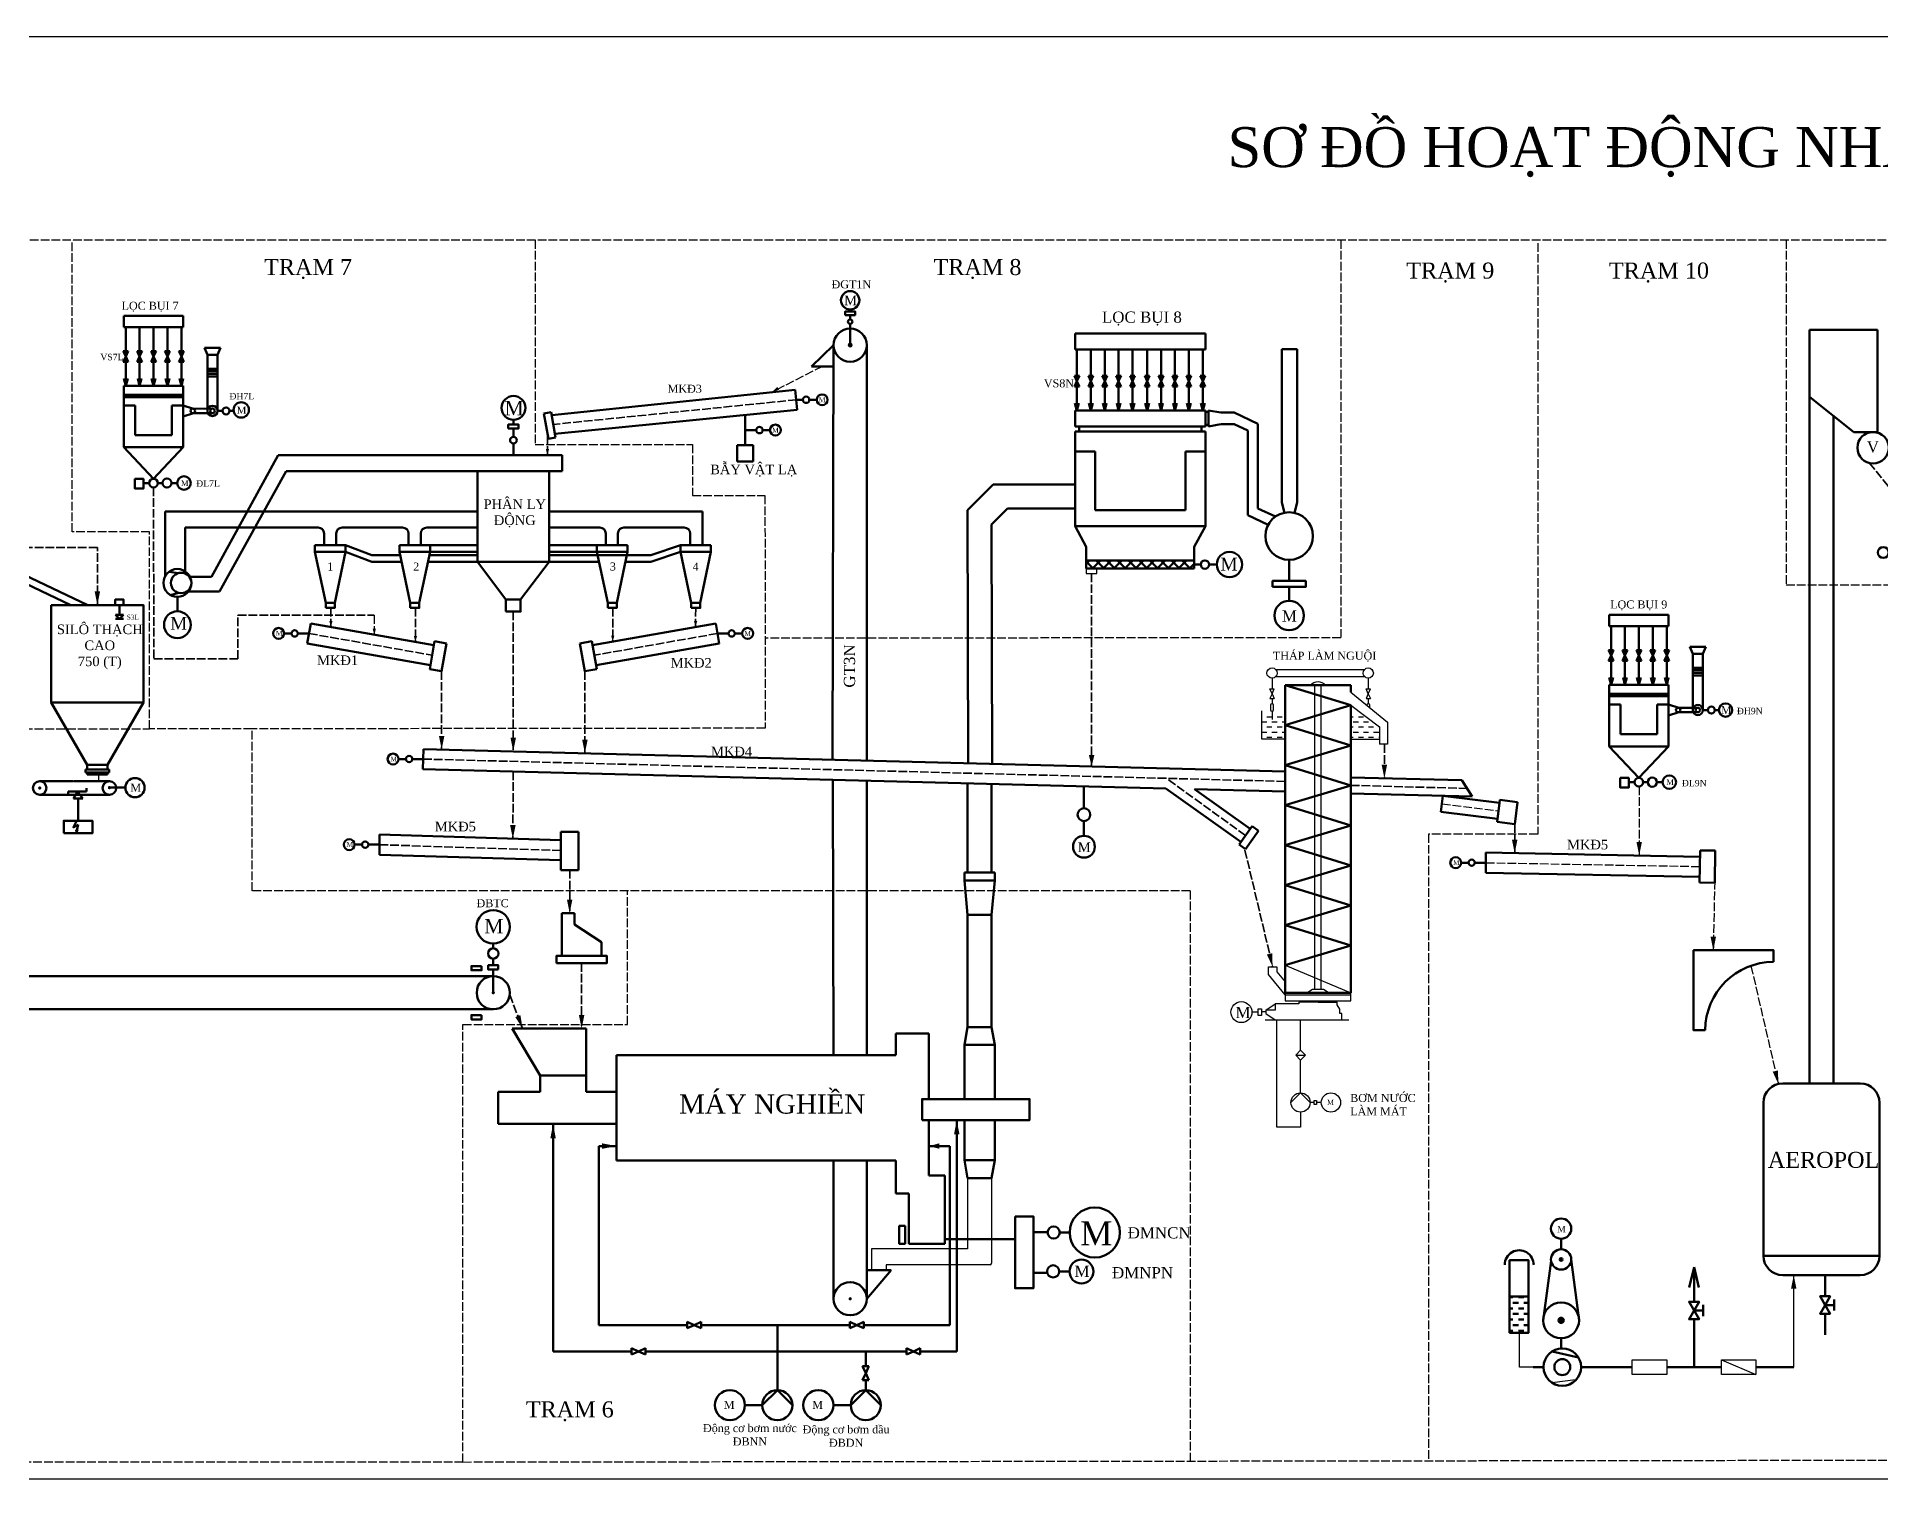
# Model space of a CAD drawing. Header units: millimetres. Extents: x 0 to 356400, y 0 to 90100.
# Drawn here: x 60313 to 175473, y 0 to 90100 of the extents above; entities that cross this region are included whole.
import ezdxf

# ---------------------------------------------------------------- set-up
doc = ezdxf.new("R2010")
doc.units = ezdxf.units.MM
doc.header["$LTSCALE"] = 45
doc.linetypes.add('ACAD_ISO02W100', pattern=[15, 12, -3])
doc.layers.add('ASHADE', color=7, linetype='Continuous')
doc.layers.add('net dam', color=2, linetype='Continuous', lineweight=60)
doc.layers.add('net duc', color=1, linetype='ACAD_ISO02W100', lineweight=35)
doc.styles.add('chu', font='VNTIME.TTF', dxfattribs={"height": 300})

msp = doc.modelspace()

# ---------------------------------------------------------------- hatches: boundary and pattern name
at = {"lineweight": 30}
h = msp.add_hatch(dxfattribs=at)
h.set_pattern_fill('DASH', color=256, scale=100, style=0)
h.paths.add_polyline_path([(138308, 47652), (136842, 47652), (136842, 46224), (138308, 46224)])
h.paths.add_polyline_path([(143330, 47652), (142406, 47652), (142406, 46224), (144198, 46224), (144198, 47005)])
at = {"layer": 'net dam', "linetype": 'Continuous'}
h = msp.add_hatch(dxfattribs=at)
h.set_pattern_fill('ANSI31', color=256, scale=150, style=0)
h.paths.add_polyline_path([(132623, 57387), (125878, 57387), (125878, 56887), (132623, 56887)])
h = msp.add_hatch(dxfattribs=at)
h.set_pattern_fill('ANSI31', color=256, scale=150, angle=90, style=0)
h.paths.add_polyline_path([(132623, 57387), (125878, 57387), (125878, 56887), (132623, 56887)])
at = {"layer": 'net dam'}
for points in [[(155628, 13724, 1), (155456, 13724, 1)], [(155707, 9920, 1), (155376, 9920, 1)]]:
    msp.add_hatch(color=256, dxfattribs=at).paths.add_polyline_path(points)
h = msp.add_hatch(dxfattribs=at)
h.set_pattern_fill('DASH', color=256, scale=110, style=0)
h.set_pattern_definition([(0, (-102.8, -1208.7), (349.25, 349.25), [349.25, -349.25])])
h.paths.add_polyline_path([(153509, 11412), (152327, 11412), (152327, 9147), (153509, 9147)])

# ---------------------------------------------------------------- linework, layer by layer
at = {"color": 1, "linetype": 'Continuous'}
for p, q in [((356400, 90100), (0, 90100)), ((356400, 0), (0, 0))]:
    msp.add_line(p, q, dxfattribs=at)
for p, q in [((133327, 65444), (125174, 65444)), ((125174, 65185), (125174, 65444)), ((137341, 49369), (137621, 49369)), ((137481, 49068), (137341, 49369)), ((137481, 49068), (137341, 48767)), ((137341, 48767), (137621, 48767)), ((137481, 49068), (137621, 49369)), ((137481, 49068), (137621, 48767)), ((143494, 49068), (143354, 49369)), ((143354, 49369), (143634, 49369)), ((143494, 49068), (143354, 48767)), ((143354, 48767), (143634, 48767)), ((143494, 49068), (143634, 49369)), ((143494, 49068), (143634, 48767)), ((62608, 43598), (62638, 43598)), ((140117, 23530), (139864, 23530)), ((140560, 23530), (140249, 23530))]:
    msp.add_line(p, q)
at = {"color": 3, "lineweight": 30}
for p, q in [((137481, 50040), (137481, 49369)), ((137710, 50137), (143265, 50137)), ((137713, 50578), (143262, 50578)), ((143494, 50040), (143494, 49369)), ((137481, 48767), (137481, 48443)), ((137481, 48443), (137481, 48443)), ((137481, 48443), (137481, 48443)), ((143494, 48767), (143494, 48443)), ((143494, 48443), (143494, 48443)), ((143494, 48443), (143494, 48443)), ((136842, 46224), (136842, 47999)), ((137381, 48343), (137381, 48066)), ((137481, 47966), (137481, 47966)), ((137481, 47966), (137481, 47462)), ((137581, 48066), (137581, 48343)), ((143594, 48195), (143594, 48343)), ((138308, 46224), (136842, 46224)), ((142406, 46224), (144198, 46224)), ((137787, 21992), (137787, 28687)), ((139263, 26788), (139263, 28687)), ((139263, 24131), (139263, 26180)), ((139263, 21992), (137787, 21992)), ((139263, 22929), (139263, 21992))]:
    msp.add_line(p, q, dxfattribs=at)
at = {"lineweight": 30}
msp.add_line((138958, 26484), (139567, 26484), dxfattribs=at)
at = {"color": 3}
for p, q in [((139263, 24131), (138662, 23530)), ((139864, 23530), (139263, 24131))]:
    msp.add_line(p, q, dxfattribs=at)
for points in [[(106226, 67899, 0, 202, 0), (106626, 68145, 202, 202, 0)], [(64092, 54604, 0, 340, 0), (64092, 55454, 340, 340, 0)], [(78684, 53227, 0, 202, 0), (78684, 53605, 202, 202, 0)], [(81394, 52749, 0, 202, 0), (81394, 53127, 202, 202, 0)], [(101467, 53227, 0, 202, 0), (101467, 53605, 202, 202, 0)], [(83964, 52296, 0, 202, 0), (83964, 52674, 202, 202, 0)], [(96290, 52314, 0, 202, 0), (96290, 52692, 202, 202, 0)], [(85604, 45581, 0, 340, 0), (85604, 46431, 340, 340, 0)], [(90075, 45464, 0, 340, 0), (90075, 46314, 340, 340, 0)], [(94551, 45347, 0, 340, 0), (94551, 46197, 340, 340, 0)], [(126210, 44518, 0, 340, 0), (126210, 45230, 340, 340, 0)], [(144500, 43785, 0, 340, 0), (144500, 44635, 340, 340, 0)], [(90051, 40006, 0, 340, 0), (90051, 40856, 340, 340, 0)], [(152642, 39103, 0, 340, 0), (152642, 39953, 340, 340, 0)], [(160421, 38954, 0, 340, 0), (160421, 39804, 340, 340, 0)], [(93600, 35354, 0, 340, 0), (93600, 36204, 340, 340, 0)], [(165050, 33041, 0, 340, 0), (165050, 33891, 340, 340, 0)], [(137516, 32005, 0, 340, 0), (137325, 32811, 340, 340, 0)], [(90660, 28148, 0, 340, 0), (90363, 28928, 340, 340, 0)], [(94348, 28148, 0, 340, 0), (94348, 28998, 340, 340, 0)], [(169113, 24687, 0, 340, 0), (168926, 25493, 340, 340, 0)], [(92565, 22190, 0, 340, 0), (92565, 22190, 340, 340, 0)], [(92565, 22190, 0, 340, 0), (92565, 21292, 340, 340, 0)], [(117783, 22435, 0, 340, 0), (117783, 21536, 340, 340, 0)], [(96523, 20807, 0, 340, 0), (95624, 20807, 340, 340, 0)], [(116037, 20807, 0, 340, 0), (116697, 20807, 340, 340, 0)], [(170074, 12746, 0, 340, 0), (170074, 11896, 340, 340, 0)]]:
    msp.add_lwpolyline(points, format="xyseb")
at = {"lineweight": 30}
for points in [[(139263, 26180), (139567, 26484), (139263, 26788), (138958, 26484)], [(140117, 23655), (140249, 23655), (140249, 23410), (140117, 23410)]]:
    msp.add_lwpolyline(points, close=True, dxfattribs=at)
at = {"color": 3, "lineweight": 30}
for centre in [(137481, 50359), (143494, 50359)]:
    msp.add_circle(centre, 319, dxfattribs=at)
for centre in [(139263, 23530), (141161, 23530)]:
    msp.add_circle(centre, 601)
for centre, start, end in [((137481, 48343), 90, 180), ((137481, 48343), 0, 90), ((143494, 48343), 90, 171.25817), ((143494, 48343), 0, 90), ((137481, 48066), 180, 270), ((137481, 48066), 270, 0)]:
    msp.add_arc(centre, 100, start, end, dxfattribs=at)
at = {"layer": 'ASHADE', "linetype": 'ACAD_ISO02W100'}
for p, q in [((352020, 77400), (47440, 77400)), ((62510, 59170), (62510, 77400)), ((91450, 77400), (91450, 64630)), ((141780, 77400), (141780, 52580)), ((154080, 77210), (154080, 40290)), ((169600, 77400), (169600, 55870)), ((91450, 64630), (101270, 64630)), ((101270, 64630), (101270, 61440)), ((101270, 61440), (105800, 61440)), ((105800, 61440), (105821, 46909)), ((67360, 59170), (62510, 59170)), ((67360, 46870), (67360, 59170)), ((169600, 55870), (176580, 55870)), ((141780, 52567), (105813, 52528)), ((47350, 46870), (67360, 46870)), ((73760, 46870), (67360, 46870)), ((105804, 46909), (73760, 46870)), ((73760, 36750), (73760, 46870)), ((154080, 40290), (147260, 40290)), ((147260, 40290), (147260, 1120)), ((132370, 36750), (73760, 36750)), ((97220, 28400), (97220, 36750)), ((132370, 36750), (132370, 1070)), ((86930, 1070), (86930, 28400)), ((86930, 28400), (97220, 28400)), ((86930, 1070), (328300, 1388)), ((86954, 1070), (494, 1070))]:
    msp.add_line(p, q, dxfattribs=at)
at = {"layer": 'net dam'}
for p, q in [((69456, 72680), (65750, 72680)), ((65750, 72680), (65750, 72112)), ((69456, 72112), (69456, 72680)), ((111125, 72949), (111125, 73070)), ((111125, 72448), (111125, 72721)), ((65750, 72112), (65750, 71967)), ((65750, 71967), (69456, 71967)), ((65866, 71967), (65866, 68308)), ((66735, 71967), (66735, 68308)), ((67603, 71967), (67603, 68308)), ((68471, 71967), (68471, 68308)), ((69339, 71967), (69339, 68308)), ((69456, 72112), (69456, 71967)), ((69456, 71967), (69456, 72112)), ((111125, 72164), (111125, 70919)), ((125174, 71572), (133327, 71572)), ((125174, 71572), (125174, 70572)), ((133327, 71572), (133327, 70572)), ((175309, 71799), (171059, 71799)), ((171059, 71799), (171059, 67617)), ((175309, 65414), (175309, 71799)), ((65866, 70137), (65712, 70468)), ((65712, 70468), (66020, 70468)), ((65866, 70137), (66020, 70468)), ((66735, 70137), (66581, 70468)), ((66581, 70468), (66888, 70468)), ((66735, 70137), (66888, 70468)), ((67603, 70137), (67449, 70468)), ((67449, 70468), (67757, 70468)), ((67603, 70137), (67757, 70468)), ((68471, 70137), (68317, 70468)), ((68317, 70468), (68625, 70468)), ((68471, 70137), (68625, 70468)), ((69339, 70137), (69185, 70468)), ((69185, 70468), (69493, 70468)), ((69339, 70137), (69493, 70468)), ((70967, 70236), (70785, 70682)), ((71788, 70682), (70785, 70682)), ((71606, 70236), (71788, 70682)), ((110089, 70844), (108710, 69515)), ((110027, 44942), (110089, 70844)), ((112161, 44886), (112161, 70844)), ((125174, 70572), (133327, 70572)), ((125290, 70572), (125290, 66767)), ((126159, 70572), (126159, 66767)), ((127027, 70572), (127027, 66767)), ((127895, 70572), (127895, 66767)), ((128763, 70572), (128763, 66767)), ((129680, 70572), (129680, 66767)), ((130548, 70572), (130548, 66767)), ((131416, 70572), (131416, 66767)), ((132285, 70572), (132285, 66767)), ((133153, 70572), (133153, 66767)), ((138092, 64097), (138092, 70587)), ((138092, 70587), (139042, 70587)), ((139042, 70587), (139042, 64522)), ((65866, 70137), (65712, 69807)), ((65712, 69807), (66020, 69807)), ((65866, 70137), (66020, 69807)), ((66735, 70137), (66581, 69807)), ((66581, 69807), (66888, 69807)), ((66735, 70137), (66888, 69807)), ((67603, 70137), (67449, 69807)), ((67449, 69807), (67757, 69807)), ((67603, 70137), (67757, 69807)), ((68471, 70137), (68317, 69807)), ((68317, 69807), (68625, 69807)), ((68471, 70137), (68625, 69807)), ((69339, 70137), (69185, 69807)), ((69185, 69807), (69493, 69807)), ((69339, 70137), (69493, 69807)), ((70967, 66732), (70967, 70236)), ((70967, 70236), (71606, 70236)), ((70967, 69372), (71606, 69372)), ((70967, 69212), (71606, 69212)), ((71606, 66732), (71606, 70236)), ((108710, 69515), (110089, 69515)), ((65866, 68308), (65746, 68759)), ((65750, 68308), (65750, 67740)), ((69456, 68308), (65750, 68308)), ((65866, 68308), (65986, 68759)), ((66735, 68308), (66614, 68759)), ((66735, 68308), (66855, 68759)), ((67603, 68308), (67483, 68759)), ((67603, 68308), (67723, 68759)), ((68471, 68308), (68351, 68759)), ((68471, 68308), (68591, 68759)), ((69339, 68308), (69219, 68759)), ((69339, 68308), (69459, 68759)), ((69456, 67740), (69456, 68308)), ((70967, 69052), (71606, 69052)), ((70967, 68892), (71606, 68892)), ((107695, 68051), (92477, 66476)), ((107695, 68051), (107822, 66802)), ((125290, 68597), (125137, 68927)), ((125137, 68927), (125444, 68927)), ((125290, 68597), (125137, 68266)), ((125137, 68266), (125444, 68266)), ((125290, 68597), (125444, 68927)), ((125290, 68597), (125444, 68266)), ((126159, 68597), (126005, 68927)), ((126005, 68927), (126312, 68927)), ((126159, 68597), (126005, 68266)), ((126005, 68266), (126312, 68266)), ((126159, 68597), (126312, 68927)), ((126159, 68597), (126312, 68266)), ((127027, 68597), (126873, 68927)), ((126873, 68927), (127181, 68927)), ((127027, 68597), (126873, 68266)), ((126873, 68266), (127181, 68266)), ((127027, 68597), (127181, 68927)), ((127027, 68597), (127181, 68266)), ((127895, 68597), (127741, 68927)), ((127741, 68927), (128049, 68927)), ((127895, 68597), (127741, 68266)), ((127741, 68266), (128049, 68266)), ((127895, 68597), (128049, 68927)), ((127895, 68597), (128049, 68266)), ((128763, 68597), (128610, 68927)), ((128610, 68927), (128917, 68927)), ((128763, 68597), (128610, 68266)), ((128610, 68266), (128917, 68266)), ((128763, 68597), (128917, 68927)), ((128763, 68597), (128917, 68266)), ((129680, 68597), (129526, 68927)), ((129526, 68927), (129834, 68927)), ((129680, 68597), (129526, 68266)), ((129526, 68266), (129834, 68266)), ((129680, 68597), (129834, 68927)), ((129680, 68597), (129834, 68266)), ((130548, 68597), (130394, 68927)), ((130394, 68927), (130702, 68927)), ((130548, 68597), (130394, 68266)), ((130394, 68266), (130702, 68266)), ((130548, 68597), (130702, 68927)), ((130548, 68597), (130702, 68266)), ((131416, 68597), (131263, 68927)), ((131263, 68927), (131570, 68927)), ((131416, 68597), (131263, 68266)), ((131263, 68266), (131570, 68266)), ((131416, 68597), (131570, 68927)), ((131416, 68597), (131570, 68266)), ((132285, 68597), (132131, 68927)), ((132131, 68927), (132438, 68927)), ((132285, 68597), (132131, 68266)), ((132131, 68266), (132438, 68266)), ((132285, 68597), (132438, 68927)), ((132285, 68597), (132438, 68266)), ((133153, 68597), (132999, 68927)), ((132999, 68927), (133307, 68927)), ((133153, 68597), (132999, 68266)), ((132999, 68266), (133307, 68266)), ((133153, 68597), (133307, 68927)), ((133153, 68597), (133307, 68266)), ((69456, 67740), (65750, 67740)), ((65750, 67740), (69456, 67740)), ((65750, 67740), (65750, 67594)), ((65750, 67594), (69456, 67594)), ((65750, 67072), (65750, 67594)), ((65750, 64462), (65750, 67072)), ((65750, 67072), (66462, 67072)), ((66462, 67072), (66462, 65222)), ((68743, 67072), (68743, 65222)), ((68743, 67072), (69456, 67072)), ((69456, 67594), (69456, 67740)), ((69456, 67072), (69456, 67594)), ((69456, 64462), (69456, 67072)), ((69456, 67072), (70097, 66867)), ((70097, 66867), (71287, 66874)), ((107822, 66802), (92676, 65310)), ((107759, 67427), (108175, 67427)), ((108573, 67427), (109033, 67427)), ((125290, 66767), (125170, 67218)), ((125290, 66767), (125410, 67218)), ((126159, 66767), (126039, 67218)), ((126159, 66767), (126279, 67218)), ((127027, 66767), (126907, 67218)), ((127027, 66767), (127147, 67218)), ((127895, 66767), (127775, 67218)), ((127895, 66767), (128015, 67218)), ((128763, 66767), (128643, 67218)), ((128763, 66767), (128883, 67218)), ((129680, 66767), (129560, 67218)), ((129680, 66767), (129800, 67218)), ((130548, 66767), (130428, 67218)), ((130548, 66767), (130668, 67218)), ((131416, 66767), (131296, 67218)), ((131416, 66767), (131537, 67218)), ((132285, 66767), (132165, 67218)), ((132285, 66767), (132405, 67218)), ((133153, 66767), (133033, 67218)), ((133153, 66767), (133273, 67218)), ((171059, 24718), (171059, 67617)), ((171059, 67617), (173821, 65414)), ((69456, 66392), (70097, 66597)), ((70097, 66597), (71287, 66590)), ((71606, 66732), (71913, 66732)), ((72349, 66732), (72604, 66732)), ((90090, 65877), (90090, 66175)), ((90092, 65119), (90090, 65642)), ((91996, 66572), (92440, 66650)), ((104571, 66482), (104572, 64583)), ((125174, 66767), (125174, 65767)), ((125174, 66767), (133327, 66767)), ((129563, 66767), (125174, 66767)), ((125174, 65767), (133327, 65767)), ((125425, 65767), (125425, 65444)), ((133270, 66767), (129563, 66767)), ((133076, 65767), (133076, 65444)), ((133327, 66767), (133327, 65767)), ((133327, 66767), (133327, 66667)), ((133327, 66667), (133509, 66667)), ((133327, 65767), (133327, 65867)), ((133327, 65867), (133509, 65867)), ((133509, 66767), (133509, 65767)), ((133509, 66767), (134286, 66629)), ((133509, 65767), (134286, 65905)), ((135109, 66629), (134286, 66629)), ((134302, 65908), (135125, 65908)), ((135109, 66629), (136603, 65933)), ((135125, 65908), (135970, 65514)), ((136603, 65933), (136603, 60638)), ((172559, 24718), (172559, 66421)), ((66462, 65222), (68743, 65222)), ((90082, 64692), (90082, 63967)), ((92717, 65077), (92274, 64999)), ((104072, 63583), (104072, 64583)), ((104072, 64583), (104572, 64583)), ((104571, 65533), (105256, 65533)), ((104572, 64583), (105072, 64583)), ((105072, 64583), (105072, 63583)), ((105654, 65533), (106114, 65533)), ((133327, 65444), (125174, 65444)), ((125174, 65444), (125174, 63935)), ((133327, 65444), (133327, 65185)), ((133327, 65444), (133327, 63935)), ((135970, 65514), (135970, 60212)), ((139042, 64522), (139042, 61009)), ((173821, 65414), (175309, 65414)), ((67603, 62500), (65750, 64462)), ((65750, 64462), (69456, 64462)), ((67603, 62500), (69456, 64462)), ((71224, 56371), (75398, 63967)), ((93131, 63967), (75398, 63967)), ((93131, 62959), (93131, 63967)), ((105072, 63583), (104072, 63583)), ((125174, 64194), (125174, 62683)), ((126424, 64194), (125174, 64194)), ((126424, 64194), (126424, 62683)), ((133327, 64194), (132077, 64194)), ((132077, 62683), (132077, 64194)), ((133327, 62683), (133327, 64194)), ((138092, 64097), (138092, 61009)), ((67330, 62227), (66966, 62227)), ((67876, 62227), (68156, 62227)), ((68725, 62227), (69076, 62227)), ((71720, 55446), (75898, 62959)), ((75898, 62959), (87835, 62959)), ((87835, 59124), (87835, 62959)), ((92315, 62959), (87835, 62959)), ((92315, 57299), (92315, 62959)), ((92315, 62959), (93131, 62959)), ((125174, 62683), (125174, 59529)), ((126424, 62683), (126424, 60529)), ((132077, 60529), (132077, 62683)), ((133327, 59529), (133327, 62683)), ((120063, 62141), (118463, 60541)), ((120063, 62141), (125174, 62141)), ((68328, 56407), (68328, 60456)), ((68328, 60456), (74930, 60456)), ((73134, 60456), (87835, 60456)), ((92315, 60456), (101892, 60456)), ((101892, 60456), (101892, 58353)), ((118463, 60541), (118495, 44720)), ((120963, 60641), (119963, 59641)), ((120963, 60641), (125174, 60641)), ((126424, 60529), (132077, 60529)), ((135970, 60212), (137241, 59620)), ((136603, 60638), (137693, 60130)), ((138250, 60371), (138092, 61009)), ((138883, 60371), (139042, 61009)), ((69588, 56706), (69588, 59448)), ((69588, 59448), (73987, 59448)), ((72222, 59448), (77881, 59448)), ((78259, 59070), (78259, 58353)), ((79015, 59070), (79015, 58353)), ((79393, 59448), (83161, 59448)), ((83539, 59070), (83539, 58353)), ((83539, 59070), (83539, 58353)), ((84295, 59070), (84295, 58353)), ((84673, 59448), (87835, 59448)), ((87835, 59124), (87835, 57299)), ((95478, 59448), (92315, 59448)), ((92315, 59124), (92315, 57299)), ((95856, 59070), (95856, 58352)), ((96612, 59070), (96612, 58352)), ((100758, 59448), (96990, 59448)), ((101136, 59070), (101136, 58353)), ((119963, 59641), (119988, 44681)), ((125174, 59529), (133327, 59529)), ((125174, 59529), (125878, 58246)), ((133327, 59529), (132623, 58246)), ((77683, 58353), (77683, 57938)), ((79596, 58353), (77684, 58353)), ((78357, 54752), (77684, 57930)), ((77684, 57930), (79596, 57930)), ((79596, 57930), (78923, 54752)), ((79596, 58346), (79596, 57930)), ((79596, 58341), (81240, 57730)), ((79596, 57930), (81240, 57299)), ((83006, 57730), (81240, 57730)), ((82964, 58353), (82964, 57938)), ((84876, 58353), (82964, 58353)), ((83637, 54752), (82964, 57930)), ((82964, 57930), (84876, 57930)), ((84876, 57930), (84203, 54752)), ((84834, 57730), (87835, 57730)), ((84876, 58346), (84876, 57930)), ((84876, 58346), (87835, 58346)), ((84876, 57930), (87835, 57930)), ((92315, 58346), (95304, 58346)), ((92315, 57930), (95305, 57928)), ((92315, 57730), (98672, 57730)), ((95304, 58352), (95304, 57936)), ((97217, 58352), (95305, 58352)), ((95977, 54750), (95305, 57928)), ((95305, 57928), (97217, 57928)), ((97217, 57928), (96544, 54750)), ((97217, 58344), (97217, 57928)), ((98672, 57730), (100515, 58353)), ((98672, 57299), (100516, 57930)), ((100515, 58353), (100515, 57938)), ((102428, 58353), (100516, 58353)), ((101188, 54752), (100516, 57930)), ((100516, 57930), (102428, 57930)), ((102428, 57930), (101755, 54752)), ((102428, 58346), (102428, 57930)), ((125878, 58246), (125878, 57387)), ((132623, 58246), (132623, 57387)), ((57238, 57566), (63494, 54604)), ((57238, 57068), (62442, 54604)), ((69159, 56606), (68585, 56671)), ((81240, 57299), (83098, 57299)), ((84743, 57299), (85098, 57299)), ((85098, 57299), (88082, 57299)), ((87835, 57299), (92315, 57299)), ((89620, 54952), (87835, 57299)), ((92315, 57299), (90530, 54952)), ((92068, 57299), (95438, 57299)), ((97083, 57299), (98672, 57299)), ((125878, 57387), (132623, 57387)), ((125878, 57387), (125878, 56887)), ((125878, 56887), (132623, 56887)), ((132623, 57387), (132623, 56887)), ((132623, 57137), (133023, 57137)), ((133545, 57137), (134032, 57137)), ((138550, 57428), (138550, 56114)), ((69156, 55368), (68656, 55231)), ((69780, 55446), (71720, 55446)), ((69839, 56371), (71224, 56371)), ((138550, 55735), (138550, 54873)), ((65472, 54604), (65472, 53997)), ((69094, 55101), (69094, 54215)), ((65472, 53997), (65222, 53997)), ((65222, 53997), (65472, 53752)), ((65222, 53752), (65722, 53752)), ((65472, 53997), (65722, 53997)), ((65472, 53752), (65722, 53997)), ((77424, 53449), (77206, 52213)), ((77424, 53449), (85117, 52092)), ((102727, 53449), (95033, 52092)), ((102727, 53449), (102945, 52213)), ((162254, 53995), (158547, 53995)), ((158547, 53995), (158547, 53428)), ((158547, 53428), (158547, 53282)), ((158547, 53282), (162254, 53282)), ((158664, 53282), (158664, 49623)), ((159532, 53282), (159532, 49623)), ((160400, 53282), (160400, 49623)), ((161269, 53282), (161269, 49623)), ((162137, 53282), (162137, 49623)), ((162254, 53428), (162254, 53995)), ((162254, 53428), (162254, 53282)), ((162254, 53282), (162254, 53428)), ((76218, 52831), (75757, 52831)), ((77300, 52831), (76615, 52831)), ((77206, 52213), (84899, 50856)), ((85905, 52209), (85161, 52340)), ((94245, 52209), (94990, 52340)), ((102945, 52213), (95251, 50856)), ((102836, 52831), (103521, 52831)), ((103918, 52831), (104379, 52831)), ((163765, 51551), (163583, 51997)), ((164586, 51997), (163583, 51997)), ((164404, 51551), (164586, 51997)), ((158664, 51452), (158510, 51783)), ((158510, 51783), (158818, 51783)), ((158664, 51452), (158510, 51122)), ((158510, 51122), (158818, 51122)), ((158664, 51452), (158818, 51783)), ((158664, 51452), (158818, 51122)), ((159532, 51452), (159378, 51783)), ((159378, 51783), (159686, 51783)), ((159532, 51452), (159378, 51122)), ((159378, 51122), (159686, 51122)), ((159532, 51452), (159686, 51783)), ((159532, 51452), (159686, 51122)), ((160400, 51452), (160247, 51783)), ((160247, 51783), (160554, 51783)), ((160400, 51452), (160247, 51122)), ((160247, 51122), (160554, 51122)), ((160400, 51452), (160554, 51783)), ((160400, 51452), (160554, 51122)), ((161269, 51452), (161115, 51783)), ((161115, 51783), (161422, 51783)), ((161269, 51452), (161115, 51122)), ((161115, 51122), (161422, 51122)), ((161269, 51452), (161422, 51783)), ((161269, 51452), (161422, 51122)), ((162137, 51452), (161983, 51783)), ((161983, 51783), (162291, 51783)), ((162137, 51452), (161983, 51122)), ((161983, 51122), (162291, 51122)), ((162137, 51452), (162291, 51783)), ((162137, 51452), (162291, 51122)), ((163765, 48047), (163765, 51551)), ((163765, 51551), (164404, 51551)), ((163765, 50688), (164404, 50688)), ((164404, 48047), (164404, 51551)), ((85599, 50472), (84854, 50603)), ((94551, 50472), (95296, 50603)), ((138308, 49603), (138308, 30386)), ((142406, 49603), (138308, 49603)), ((138308, 49603), (142406, 48341)), ((142406, 49172), (142406, 49603)), ((158664, 49623), (158544, 50074)), ((158547, 49623), (158547, 49056)), ((162254, 49623), (158547, 49623)), ((158664, 49623), (158784, 50074)), ((159532, 49623), (159412, 50074)), ((159532, 49623), (159652, 50074)), ((160400, 49623), (160280, 50074)), ((160400, 49623), (160521, 50074)), ((161269, 49623), (161149, 50074)), ((161269, 49623), (161389, 50074)), ((162137, 49623), (162017, 50074)), ((162137, 49623), (162257, 50074)), ((162254, 49056), (162254, 49623)), ((163765, 50528), (164404, 50528)), ((163765, 50368), (164404, 50368)), ((163765, 50208), (164404, 50208)), ((61216, 48516), (63464, 44617)), ((66969, 48516), (64721, 44617)), ((162254, 49056), (158547, 49056)), ((158547, 49056), (162254, 49056)), ((158547, 49056), (158547, 48910)), ((158547, 48910), (162254, 48910)), ((158547, 48388), (158547, 48910)), ((158547, 45777), (158547, 48388)), ((158547, 48388), (159260, 48388)), ((159260, 48388), (159260, 46537)), ((161541, 48388), (161541, 46537)), ((161541, 48388), (162254, 48388)), ((162254, 48910), (162254, 49056)), ((162254, 48388), (162254, 48910)), ((162254, 45777), (162254, 48388)), ((162254, 48388), (162894, 48183)), ((142406, 48341), (138308, 47103)), ((142406, 30386), (142406, 48341)), ((162254, 47707), (162894, 47912)), ((162894, 48183), (164084, 48189)), ((162894, 47912), (164084, 47906)), ((164404, 48047), (164711, 48047)), ((165146, 48047), (165402, 48047)), ((138308, 47103), (142406, 45841)), ((159260, 46537), (161541, 46537)), ((83370, 44984), (82909, 44984)), ((84452, 44984), (83767, 44984)), ((84463, 45611), (84436, 44358)), ((84463, 45611), (138308, 44201)), ((142406, 45841), (138308, 44603)), ((158547, 45777), (162254, 45777)), ((160400, 43815), (158547, 45777)), ((160400, 43815), (162254, 45777)), ((64092, 44329), (63352, 44329)), ((63352, 44329), (63352, 44154)), ((64092, 44154), (63352, 44154)), ((63464, 44617), (64721, 44617)), ((63464, 44617), (63464, 44329)), ((63464, 44011), (63464, 44154)), ((63464, 44011), (64721, 44011)), ((64092, 44329), (64833, 44329)), ((64092, 44154), (64833, 44154)), ((64721, 44617), (64721, 44329)), ((64721, 44011), (64721, 44154)), ((64833, 44329), (64833, 44154)), ((84436, 44358), (130843, 43142)), ((138308, 44603), (142406, 43341)), ((142406, 43840), (149331, 43659)), ((60490, 43598), (61825, 43598)), ((60490, 42751), (61825, 42751)), ((61825, 43598), (62608, 43598)), ((61825, 42751), (62608, 42751)), ((63419, 42966), (62276, 42966)), ((62276, 42966), (62276, 42752)), ((62597, 42523), (62856, 42966)), ((62608, 42751), (62638, 42751)), ((62638, 43598), (64846, 43598)), ((62638, 42751), (64846, 42751)), ((62838, 42751), (62808, 42751)), ((62842, 42751), (62871, 42751)), ((62856, 42966), (63175, 42523)), ((63419, 43175), (63419, 42966)), ((65847, 43198), (64847, 43198)), ((110089, 26481), (110050, 43687)), ((112161, 26481), (112161, 43632)), ((118463, 43467), (118463, 37906)), ((119963, 43427), (119963, 37906)), ((125731, 43276), (125731, 41907)), ((130843, 43142), (135538, 39805)), ((132635, 43096), (136118, 40620)), ((132635, 43096), (138308, 42947)), ((142406, 43341), (138308, 42103)), ((142406, 42840), (149978, 42641)), ((148158, 42689), (148032, 41697)), ((151697, 42240), (148158, 42689)), ((149978, 42641), (149331, 43659)), ((160127, 43542), (159764, 43542)), ((160674, 43542), (160953, 43542)), ((161522, 43542), (161874, 43542)), ((62597, 42523), (63175, 42523)), ((62886, 41131), (62886, 42523)), ((138308, 42103), (142406, 40841)), ((138308, 42103), (142406, 40841)), ((151572, 41248), (148032, 41697)), ((151547, 41055), (151697, 42240)), ((151697, 42240), (151722, 42432)), ((151722, 42432), (152817, 42294)), ((152817, 42294), (152642, 40917)), ((62778, 41070), (62589, 40697)), ((62589, 40697), (62887, 40896)), ((62774, 40566), (62854, 40548)), ((62782, 40407), (62774, 40566)), ((62887, 40896), (62782, 40407)), ((62782, 40407), (62854, 40548)), ((93048, 38708), (93048, 40430)), ((94152, 40430), (93048, 40430)), ((94152, 40430), (94152, 38053)), ((125731, 41112), (125731, 40190)), ((136233, 40783), (135422, 39642)), ((136637, 40496), (135826, 39355)), ((136233, 40783), (136637, 40496)), ((142406, 40841), (138308, 39603)), ((142406, 40841), (138308, 39603)), ((151547, 41055), (152642, 40917)), ((80628, 39636), (80167, 39636)), ((81710, 39636), (81025, 39636)), ((81719, 40263), (81719, 39008)), ((93048, 39913), (81719, 40263)), ((135422, 39642), (135826, 39355)), ((138308, 39603), (142406, 38341)), ((138308, 39603), (142406, 38341)), ((164219, 39281), (164186, 37265)), ((164219, 39281), (165174, 39263)), ((165174, 39263), (165135, 37245)), ((81719, 39008), (93048, 38658)), ((93048, 38708), (93048, 38053)), ((93048, 38053), (94152, 38053)), ((142406, 38340), (138308, 37101)), ((149758, 38510), (149298, 38510)), ((150841, 38510), (150156, 38510)), ((150841, 39137), (164212, 38881)), ((150841, 39137), (150841, 37882)), ((118463, 37906), (118263, 37906)), ((118263, 37906), (118263, 37406)), ((118263, 37406), (120163, 37406)), ((118263, 37406), (118463, 35243)), ((118463, 37906), (119963, 37906)), ((119963, 37906), (120163, 37906)), ((120163, 37406), (119963, 35243)), ((120163, 37906), (120163, 37406)), ((138308, 37101), (142406, 35840)), ((150841, 37882), (164193, 37624)), ((164186, 37265), (165135, 37245)), ((142406, 35841), (138308, 34603)), ((93111, 32691), (93111, 35354)), ((93111, 35354), (93906, 35354)), ((93906, 35354), (93906, 34649)), ((95586, 33553), (93906, 34649)), ((118463, 35243), (118463, 28235)), ((118463, 35243), (119963, 35243)), ((119963, 35243), (119963, 28235)), ((138308, 34603), (142406, 33341)), ((88826, 33162), (88826, 33460)), ((95586, 32691), (95586, 33553)), ((88826, 32513), (88826, 32100)), ((92773, 32691), (93111, 32691)), ((95923, 32691), (95586, 32691)), ((142406, 33341), (138308, 32103)), ((21572, 31422), (63767, 31422)), ((63767, 31422), (88826, 31422)), ((88826, 31835), (88826, 30386)), ((138308, 30386), (142406, 30386)), ((21572, 29350), (63767, 29350)), ((63767, 29350), (88826, 29350)), ((91762, 25208), (90011, 28148)), ((90011, 28148), (94626, 28148)), ((94626, 28148), (94626, 25208)), ((113980, 27834), (116037, 27834)), ((113980, 26481), (113980, 27834)), ((116037, 27834), (116037, 23745)), ((118463, 28235), (118263, 27128)), ((118463, 28235), (119963, 28235)), ((120163, 27128), (119963, 28235)), ((118263, 27128), (120163, 27128)), ((118263, 27128), (118263, 23745)), ((120163, 23745), (120163, 27128)), ((113980, 26481), (96523, 26481)), ((96523, 26481), (96523, 19900)), ((91762, 24190), (89136, 24190)), ((89136, 24190), (89136, 22190)), ((94626, 25208), (91762, 25208)), ((91762, 25208), (91762, 24190)), ((94626, 24190), (94626, 25208)), ((96523, 24190), (94626, 24190)), ((170782, 24718), (169384, 24718)), ((170782, 24718), (172836, 24718)), ((172836, 24718), (174233, 24718)), ((168184, 23518), (168184, 13946)), ((175433, 23518), (175433, 13946)), ((96523, 22190), (89136, 22190)), ((92565, 7983), (92565, 22190)), ((116037, 22435), (116037, 18976)), ((117783, 7983), (117783, 22435)), ((118263, 22435), (118263, 19919)), ((120163, 19919), (120163, 22435)), ((96523, 20807), (95421, 20807)), ((95421, 20807), (95421, 20662)), ((117357, 20807), (116037, 20807)), ((117357, 9625), (117357, 20807)), ((95421, 9625), (95421, 20662)), ((96523, 19900), (113980, 19900)), ((110089, 11269), (110089, 19900)), ((112161, 11269), (112161, 19900)), ((113980, 17843), (113980, 19900)), ((118263, 19919), (120163, 19919)), ((120163, 19919), (118263, 19919)), ((118263, 19919), (118463, 18812)), ((119963, 18812), (120163, 19919)), ((116037, 18976), (117035, 18976)), ((117035, 18976), (117035, 16093)), ((119963, 18812), (118463, 18812)), ((114783, 17843), (113980, 17843)), ((114783, 14703), (114783, 17843)), ((117035, 16093), (117035, 14703)), ((117035, 14993), (121433, 14993)), ((122577, 15428), (123460, 15428)), ((124219, 15413), (124839, 15410)), ((155542, 15014), (155542, 14358)), ((117035, 14703), (114783, 14703)), ((168184, 13946), (175433, 13946)), ((112161, 11269), (113680, 13063)), ((113680, 13063), (112161, 13063)), ((122577, 12887), (123443, 12887)), ((124190, 12976), (124825, 12974)), ((154423, 9920), (154910, 13642)), ((156661, 9920), (156176, 13724)), ((163848, 13238), (163549, 11970)), ((163848, 11081), (163848, 13238)), ((163848, 13238), (164147, 11970)), ((169384, 12746), (172036, 12746)), ((174233, 12746), (171582, 12746)), ((153509, 11412), (152327, 11412)), ((163848, 10537), (164408, 10537)), ((164408, 10537), (164408, 10882)), ((164408, 10537), (164408, 10191)), ((172036, 10878), (172596, 10878)), ((172596, 10878), (172596, 11224)), ((172596, 10878), (172596, 10532)), ((95421, 9625), (100947, 9625)), ((101376, 9625), (100947, 9825)), ((100947, 9425), (100947, 9825)), ((101376, 9625), (100947, 9425)), ((101376, 9625), (101806, 9825)), ((101376, 9625), (101806, 9425)), ((101806, 9425), (101806, 9825)), ((101806, 9625), (111113, 9625)), ((106576, 9625), (106576, 5560)), ((111543, 9625), (111113, 9825)), ((111113, 9425), (111113, 9825)), ((111543, 9625), (111113, 9425)), ((111543, 9625), (111973, 9825)), ((111543, 9625), (111973, 9425)), ((111973, 9425), (111973, 9825)), ((111973, 9625), (117357, 9625)), ((163848, 9992), (163848, 7000)), ((97899, 7983), (97469, 8183)), ((97469, 7783), (97469, 8183)), ((97899, 7983), (98328, 8183)), ((98328, 7783), (98328, 8183)), ((115072, 7983), (114643, 8183)), ((114643, 7783), (114643, 8183)), ((115072, 7983), (115502, 8183)), ((115502, 7783), (115502, 8183)), ((155542, 8801), (155542, 8170)), ((97469, 7983), (92565, 7983)), ((97899, 7983), (97469, 7783)), ((97899, 7983), (98328, 7783)), ((111953, 7983), (98328, 7983)), ((112100, 6617), (111900, 7047)), ((111900, 7047), (112300, 7047)), ((111953, 7983), (114643, 7983)), ((112100, 7047), (112100, 7983)), ((112100, 6617), (112300, 7047)), ((115072, 7983), (114643, 7783)), ((115072, 7983), (115502, 7783)), ((115502, 7983), (117783, 7983)), ((154446, 7000), (153791, 7000)), ((154977, 7980), (156628, 7590)), ((159982, 7000), (156788, 7000)), ((165554, 7000), (162142, 7000)), ((170074, 7000), (167714, 7000)), ((112100, 6617), (111900, 6188)), ((111900, 6188), (112300, 6188)), ((112100, 6617), (112300, 6188)), ((112100, 5560), (112100, 6188)), ((105637, 4621), (104550, 4621)), ((106576, 5560), (105637, 4621)), ((107516, 4621), (106576, 5560)), ((111161, 4621), (110074, 4621))]:
    msp.add_line(p, q, dxfattribs=at)
at = {"layer": 'net dam', "lineweight": 30}
for p, q in [((125878, 56887), (125878, 56574)), ((125878, 56574), (126543, 56574)), ((126543, 56574), (126543, 56887)), ((140157, 30601), (140157, 49603)), ((140557, 30601), (140557, 49603)), ((144703, 45906), (144198, 45906)), ((137251, 31517), (137251, 32005)), ((137251, 32005), (137782, 32005)), ((138308, 30263), (137251, 31517)), ((137782, 32005), (137782, 31697)), ((137782, 31697), (138308, 31070)), ((138308, 32103), (142406, 30386)), ((138308, 30386), (138308, 29887)), ((138308, 30263), (142406, 30263)), ((139657, 30386), (140014, 30601)), ((140157, 30386), (139657, 30386)), ((140014, 30601), (140157, 30601)), ((140157, 30601), (140706, 30601)), ((140706, 30601), (141046, 30386)), ((142406, 29887), (142406, 30386)), ((136607, 29174), (136222, 29174)), ((137085, 29187), (136813, 29187)), ((137085, 29287), (137685, 29687)), ((137685, 29287), (137085, 29287)), ((137085, 29287), (137085, 29087)), ((137085, 29087), (137685, 28687)), ((139157, 29687), (137685, 29687)), ((137685, 29687), (137685, 29287)), ((138308, 29887), (142406, 29887)), ((139557, 29787), (139157, 29787)), ((139157, 29787), (139157, 29687)), ((140357, 29787), (139557, 29787)), ((140357, 29787), (141557, 29787)), ((141557, 29639), (141557, 29787)), ((141719, 29367), (141557, 29639)), ((141719, 29086), (141719, 29367)), ((141832, 29086), (141719, 29086)), ((141832, 28687), (141832, 29086)), ((137045, 28687), (142283, 28687)), ((170074, 7000), (170074, 12746)), ((152936, 7000), (152936, 9147)), ((153791, 7000), (152936, 7000)), ((165554, 7462), (167714, 6537)), ((154985, 6031), (156448, 6231))]:
    msp.add_line(p, q, dxfattribs=at)
at = {"layer": 'net dam', "color": 2, "lineweight": 30}
for p, q in [((142406, 49172), (144703, 47282)), ((142406, 48341), (144198, 47005)), ((144703, 47282), (144703, 45906)), ((144198, 47005), (144198, 45906)), ((118463, 18812), (118463, 14384)), ((119963, 18812), (119963, 13494)), ((118463, 14384), (112466, 14384)), ((112466, 14384), (112466, 13063)), ((119863, 13394), (113371, 13394)), ((113371, 13394), (113371, 13063))]:
    msp.add_line(p, q, dxfattribs=at)
at = {"layer": 'net dam', "linetype": 'Continuous'}
for p, q in [((172036, 12746), (172036, 11423)), ((172036, 10333), (172036, 9010)), ((112100, 5560), (111161, 4621)), ((112100, 5560), (113039, 4621))]:
    msp.add_line(p, q, dxfattribs=at)
at = {"layer": 'net dam'}
for points in [[(110820, 72721), (111430, 72721), (111430, 72949), (110820, 72949)], [(89768, 65642), (90413, 65642), (90413, 65877), (89768, 65877)], [(66435, 62487), (66966, 62487), (66966, 61884), (66435, 61884)], [(137514, 55735), (139587, 55735), (139587, 56114), (137514, 56114)], [(61216, 54604), (66969, 54604), (66969, 48516), (61216, 48516)], [(65213, 54604), (65731, 54604), (65731, 54944), (65213, 54944)], [(78357, 54428), (78923, 54428), (78923, 54752), (78357, 54752)], [(83637, 54428), (84203, 54428), (84203, 54752), (83637, 54752)], [(89620, 54195), (90530, 54195), (90530, 54952), (89620, 54952)], [(95977, 54426), (96544, 54426), (96544, 54750), (95977, 54750)], [(101188, 54428), (101755, 54428), (101755, 54752), (101188, 54752)], [(159232, 43803), (159764, 43803), (159764, 43199), (159232, 43199)], [(61992, 40349), (63780, 40349), (63780, 41131), (61992, 41131)], [(92773, 32241), (95923, 32241), (95923, 32691), (92773, 32691)], [(88094, 32054), (87462, 32054), (87462, 31788), (88094, 31788)], [(89142, 31835), (88510, 31835), (88510, 32100), (89142, 32100)], [(88094, 28987), (87462, 28987), (87462, 28722), (88094, 28722)], [(115618, 22435), (122335, 22435), (122335, 23745), (115618, 23745)], [(121433, 16414), (122577, 16414), (122577, 11928), (121433, 11928)], [(114555, 15821), (114195, 15821), (114195, 14703), (114555, 14703)], [(152327, 9147), (153509, 9147), (153509, 13678), (152327, 13678)], [(163848, 10537), (164162, 11081), (163533, 11081)], [(163848, 10537), (164162, 9992), (163533, 9992)], [(172036, 10878), (172350, 11423), (171721, 11423)], [(172036, 10878), (172350, 10333), (171721, 10333)]]:
    msp.add_lwpolyline(points, close=True, dxfattribs=at)
for points, const_width in [([(111050, 70844, 1), (111200, 70844, 1)], 150), ([(60440, 43175, 1), (60540, 43175, 1)], 100), ([(64797, 43198, 1), (64897, 43198, 1)], 100), ([(88776, 30386, 1), (88876, 30386, 1)], 100), ([(111075, 11269, 1), (111175, 11269, 1)], 100)]:
    msp.add_lwpolyline(points, format="xyb", close=True, dxfattribs=dict(at, const_width=const_width))
for points in [[(91996, 66572), (92274, 64999)], [(92440, 66650), (92717, 65077)], [(85161, 52340), (84854, 50603)], [(85905, 52209), (85599, 50472)], [(94245, 52209), (94551, 50472)], [(94990, 52340), (95296, 50603)], [(168817, 32310), (168817, 33041), (163817, 33041), (163817, 28041), (164549, 28041)]]:
    msp.add_lwpolyline(points, dxfattribs=at)
msp.add_lwpolyline([(92213, 63967, 0, 202, 0), (92213, 64345, 202, 202, 0)], format="xyseb", dxfattribs=at)
at = {"layer": 'net dam', "lineweight": 30}
for points in [[(136607, 29388), (136813, 29388), (136813, 28960), (136607, 28960)], [(159982, 7462), (162142, 7462), (162142, 6537), (159982, 6537)], [(165554, 7462), (167714, 7462), (167714, 6537), (165554, 6537)]]:
    msp.add_lwpolyline(points, close=True, dxfattribs=at)
at = {"layer": 'net dam'}
for centre, radius in [((111125, 73645), 575), ((111125, 70844), 1036), ((111125, 72306), 142), ((70053, 66732), 142), ((71287, 66732), 319), ((71287, 66732), 142), ((72131, 66732), 218), ((73082, 66796), 482), ((90090, 66921), 745), ((108374, 67427), 199), ((109374, 67427), 341), ((105455, 65533), 199), ((106455, 65533), 341), ((90090, 64905), 214), ((175030, 64434), 980), ((67603, 62227), 273), ((68440, 62227), 285), ((69505, 62227), 423), ((138550, 58915), 1487), ((134823, 57137), 791), ((175667, 57887), 341), ((69094, 55986), 873), ((69326, 55986), 641), ((133284, 57137), 261), ((69094, 53377), 838), ((138550, 53953), 920), ((75416, 52831), 341), ((76416, 52831), 199), ((103719, 52831), 199), ((104720, 52831), 341), ((165818, 48047), 416), ((162851, 48047), 142), ((164084, 48047), 319), ((164084, 48047), 142), ((164929, 48047), 218), ((82568, 44984), 341), ((83569, 44984), 199), ((66445, 43198), 599), ((160400, 43542), 273), ((161238, 43542), 285), ((162303, 43542), 423), ((60490, 43175), 424), ((64846, 43175), 424), ((125731, 41509), 398), ((79826, 39636), 341), ((80827, 39636), 199), ((125731, 39508), 682), ((148957, 38510), 341), ((149957, 38510), 199), ((88826, 34504), 1044), ((88826, 32837), 325), ((88826, 30386), 1036), ((126406, 15410), 1567), ((155542, 15648), 634), ((123839, 15410), 379), ((155542, 13724), 634), ((123811, 12978), 379), ((125572, 12967), 747), ((155542, 13724), 86), ((111125, 11269), 1036), ((155542, 9920), 1119), ((155542, 9920), 166), ((155617, 7000), 1171), ((155617, 7000), 498), ((103611, 4621), 939), ((106576, 4621), 939), ((109134, 4621), 939), ((112100, 4621), 939)]:
    msp.add_circle(centre, radius, dxfattribs=at)
at = {"layer": 'net dam', "lineweight": 30}
msp.add_circle((135566, 29174), 656, dxfattribs=at)
at = {"layer": 'net dam'}
for centre, radius, start, end in [((77881, 59070), 378, 0, 90), ((79393, 59070), 378, 90, 180), ((83161, 59070), 378, 0, 90), ((84673, 59070), 378, 90, 180), ((95478, 59070), 378, 0, 90), ((96990, 59070), 378, 90, 180), ((100758, 59070), 378, 0, 90), ((168817, 28041), 4269, 90, 180), ((169384, 23518), 1200, 90, 180), ((174233, 23518), 1200, 0, 90), ((152924, 13395), 903, 358.93781, 180), ((169384, 13946), 1200, 180, 270), ((174233, 13946), 1200, 270, 360)]:
    msp.add_arc(centre, radius, start, end, dxfattribs=at)
at = {"layer": 'net dam', "lineweight": 30}
msp.add_arc((140357, 49148), 656, 43.85666, 136.14334, dxfattribs=at)
at = {"layer": 'net dam', "color": 2, "lineweight": 30}
msp.add_arc((119863, 13494), 100, 270, 0, dxfattribs=at)
at = {"layer": 'net dam'}
msp.add_solid([(62854, 40548), (62774, 40566), (62782, 40407)], dxfattribs=at)
at = {"layer": 'net duc', "lineweight": 30}
for p, q in [((109399, 69515), (106226, 67899)), ((81394, 53971), (81394, 52749)), ((64158, 44011), (64158, 43598)), ((160421, 43270), (160421, 38954)), ((148095, 42193), (151634, 41744)), ((150841, 38510), (164200, 38271)), ((165135, 37375), (165050, 33041)), ((167402, 32068), (169113, 24687))]:
    msp.add_line(p, q, dxfattribs=at)
at = {"layer": 'net duc'}
for p, q in [((107786, 67429), (92574, 65888)), ((92213, 65201), (92213, 63967)), ((174792, 63483), (178900, 58467)), ((67603, 61954), (67617, 51246)), ((64092, 58198), (59235, 58198)), ((64092, 54604), (64092, 58198)), ((126210, 56574), (126210, 44518)), ((78684, 54428), (78684, 53227)), ((83964, 54428), (83964, 52296)), ((90075, 54195), (90075, 45464)), ((96290, 54426), (96290, 52294)), ((101472, 54428), (101467, 53227)), ((72867, 51253), (72867, 53971)), ((72867, 53971), (81394, 53971)), ((77314, 52828), (85008, 51472)), ((102836, 52828), (95143, 51472)), ((67617, 51246), (72867, 51253)), ((85599, 50472), (85599, 45582)), ((94551, 50472), (94551, 45347)), ((144500, 45906), (144500, 43785)), ((90075, 44210), (90051, 40006)), ((142406, 43341), (149655, 43150)), ((152642, 40917), (152642, 39103)), ((81719, 39635), (93048, 39270)), ((135787, 39300), (137516, 32005)), ((93600, 38053), (93600, 35354)), ((94348, 32241), (94348, 28148)), ((89855, 30264), (90660, 28148))]:
    msp.add_line(p, q, dxfattribs=at)
at = {"layer": 'net duc', "linetype": 'ACAD_ISO02W100'}
for p, q in [((84449, 44984), (138308, 43587)), ((135828, 40212), (130871, 43780))]:
    msp.add_line(p, q, dxfattribs=at)

# ---------------------------------------------------------------- texts
at = {"style": 'chu'}
for s, insert, char_height, width, attachment_point in [('{\\f.VnTimeH|b0|i0|c0|p34;S¥ §å HO¹T §éNG NHµ M¸Y XI M¡NG H¶I V¢N}', (178495, 82898), 2500, 174653.52, 5), ('M', (140917, 23702), 320, 990.97, 1)]:
    msp.add_mtext(s, dxfattribs=dict(at, insert=insert, char_height=char_height, width=width, attachment_point=attachment_point))
at = {"lineweight": 30, "style": 'chu'}
for s, insert, char_height, width, attachment_point in [('§GT1N', (109961, 74893), 500, 1900.43, 1), ('§MNCN', (128460, 15739), 700, 4754.93, 1), ('§MNPN', (127482, 13246), 700, 4249.08, 1), ('§éng c¬ b¬m n\xadíc §BNN', (104861, 2769), 500, 6046.15, 5), ('§éng c¬ b¬m dÇu §BDN', (110871, 2689), 500, 5922.06, 5)]:
    msp.add_mtext(s, dxfattribs=dict(at, insert=insert, char_height=char_height, width=width, attachment_point=attachment_point))
at = {"layer": 'ASHADE', "linetype": 'ACAD_ISO02W100', "char_height": 1000, "attachment_point": 1, "style": 'chu'}
for s, insert, width in [('{\\f.VnTimeH|b0|i0|c0|p34;tr¹m 7}', (74510, 76220), 6500), ('{\\f.VnTimeH|b0|i0|c0|p34;tr¹m 8}', (116330, 76220), 6500), ('{\\f.VnTimeH|b0|i0|c0|p34;tr¹m 9}', (145870, 76000), 8010), ('{\\f.VnTimeH|b0|i0|c0|p34;tr¹m 10}', (158530, 76000), 8010), ('{\\f.VnTimeH|b0|i0|c0|p34;tr¹m 6}', (90860, 4860), 8010)]:
    msp.add_mtext(s, dxfattribs=dict(at, insert=insert, width=width))
at = {"layer": 'net dam'}
for insert, char_height, width, attachment_point in [((110751, 73935), 600, 705.96, 1), ((73102, 66779), 450, 748.2, 5), ((89528, 67356), 900, 1058.95, 1), ((109169, 67571), 300, 426.39, 1), ((106251, 65676), 300, 426.39, 1), ((69319, 62395), 350, 441.18, 1), ((68634, 53861), 800, 1466.75, 1), ((75249, 52988), 300, 426.39, 1), ((104515, 52975), 300, 426.39, 1), ((165521, 48294), 500, 588.47, 1), ((82401, 45142), 300, 426.39, 1), ((66156, 43441), 500, 422.46, 1), ((162116, 43710), 350, 441.18, 1), ((79659, 39793), 300, 426.39, 1), ((125347, 39773), 600, 852.78, 1), ((148789, 38667), 300, 426.39, 1), ((88264, 34990), 900, 1058.95, 1)]:
    msp.add_mtext('{\\fVNtimes new roman|b0|i0|c0|p34;M}', dxfattribs=dict(at, insert=insert, char_height=char_height, width=width, attachment_point=attachment_point))
at = {"layer": 'net dam', "style": 'chu'}
for s, insert, char_height, width, attachment_point in [('{\\f.VnTimeH|b0|i0|c0|p34;LäC BôI 7}', (65605, 73555), 500, 3953.83, 1), ('{\\f.VnTimeH|b0|i0|c0|p34;läc bôi 8}', (129350, 72502), 700, 8202.73, 5), ('VS7L', (64280, 70300), 400, 994.58, 1), ('MK§3', (99719, 68370), 500, 2868.2, 1), ('VS8N', (123225, 68707), 500, 1425.61, 1), ('§H7L', (72344, 67855), 400, 1595.55, 1), ('V', (174637, 64836), 700, 1458.43, 1), ('{\\f.VnTimeH|b0|i0|c0|p34;BÉy vËt l¹}', (102380, 63377), 600, 5579.81, 1), ('§L7L', (70268, 62399), 400, 1179.03, 1), ('{\\f.VnTimeH|b0|i0|c0|p34;ph©n ly ®éng}', (90170, 60330), 600, 4023.62, 5), ('1', (78640, 57010), 500, 1239.64, 5), ('2', (84010, 57010), 500, 1239.64, 5), ('3', (96300, 57010), 500, 1239.64, 5), ('4', (101470, 57010), 500, 1239.64, 5), ('M', (134253, 57561), 800, 859.34, 1), ('M', (138100, 54270), 700, 1565.6, 1), ('{\\f.VnTimeH|b0|i0|c0|p34;LäC BôI 9}', (158607, 54893), 500, 3931.25, 1), ('{\\f.VnTimeH|b0|i0|c0|p34;SIL¤ TH¹CH CAO\\P750 (t)}', (64243, 51991), 600, 6302.97, 5), ('S3L', (65928, 53999), 300, 830.15, 1), ('{\\f.VnTimeH|b0|i0|c0|p34;TH¸P LµM NGUéI}', (137535, 51691), 500, 7401.08, 1), ('MK§1', (77817, 51457), 600, 2868.2, 1), ('MK§2', (99911, 51297), 600, 2868.2, 1), ('§H9N', (166523, 48187), 400, 2362.04, 1), ('MK§4', (102430, 45755), 600, 2868.2, 1), ('§L9N', (163087, 43682), 400, 2362.04, 1), ('MK§5', (85175, 41068), 600, 2868.2, 1), ('MK§5', (155910, 39942), 600, 2868.2, 1), ('§BTC', (87780, 36230), 500, 2913.4, 1), ('{\\f.VnTimeH|b0|i0|c0|p34;M¸Y NGHIÒN}', (100435, 24034), 1200, 11720.21, 1), ('{\\f.VnTimeH|b0|i0|c0|p34;b¬m n\xadíc lµm m¸t}', (142364, 24061), 500, 5110.6, 1), ('{\\f.VnTimeH|b0|i0|c0|p34;AEROPOL}', (168457, 20446), 1000, 6266.09, 1), ('\\PM', (126504, 16607), 1500, 2169.36, 5), ('M', (155298, 15820), 400, 990.97, 1), ('M', (125138, 13336), 700, 1036.09, 1), ('M', (103230, 4890), 500, 1548.4, 1), ('M', (108754, 4890), 500, 1548.4, 1)]:
    msp.add_mtext(s, dxfattribs=dict(at, insert=insert, char_height=char_height, width=width, attachment_point=attachment_point))
at = {"layer": 'net dam', "insert": (110730, 49446), "char_height": 700, "width": 1900.43, "attachment_point": 1, "rotation": 90, "style": 'chu'}
msp.add_mtext('GT3N', dxfattribs=at)
at = {"layer": 'net dam', "lineweight": 30, "insert": (135199, 29502), "char_height": 700, "width": 820.4, "attachment_point": 1, "style": 'chu'}
msp.add_mtext('M', dxfattribs=at)

doc.saveas('drawing.dxf')
